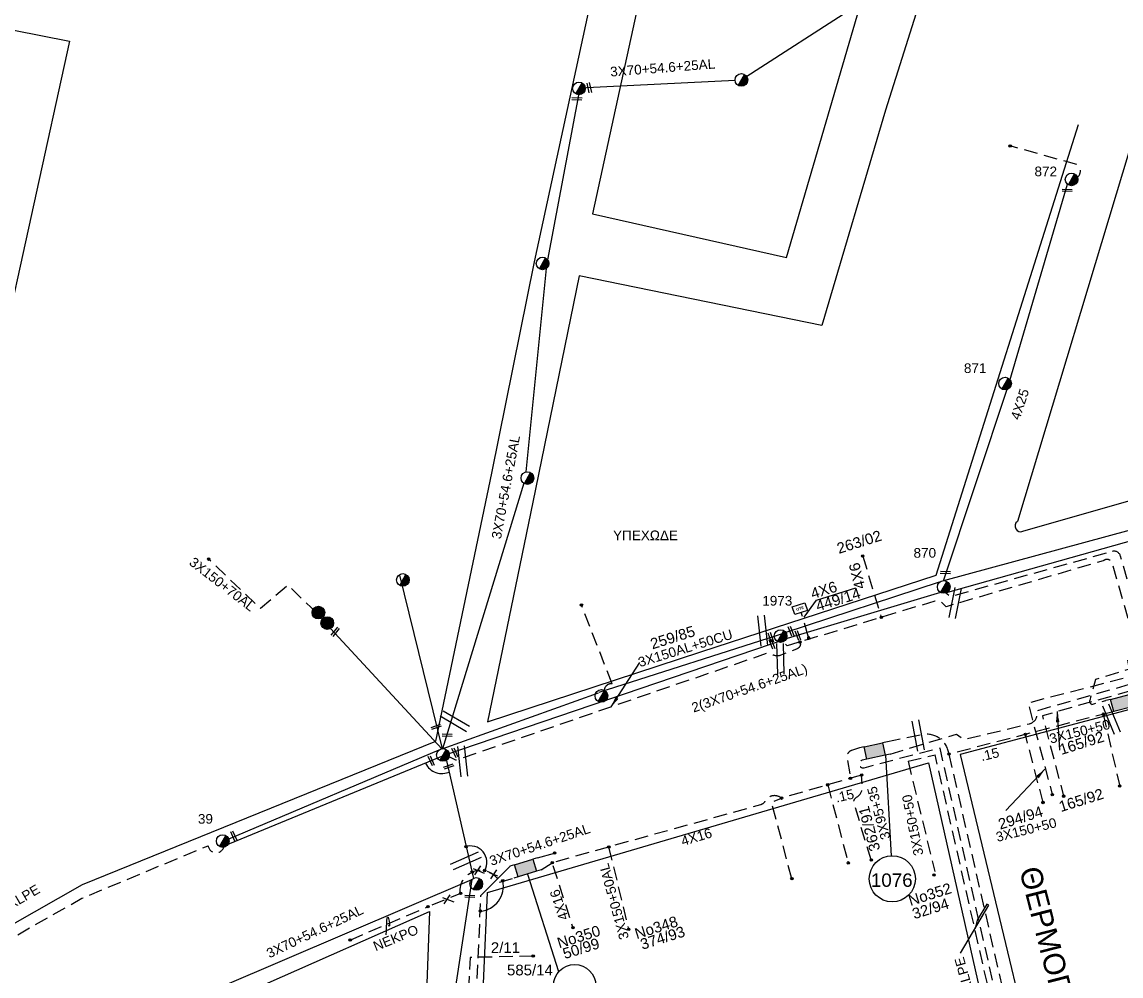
# Model space of a CAD drawing. Header units: millimetres. Extents: x 5010 to 7184, y -101 to 935.
# Drawn here: x 5636.5 to 5841.1, y 92.7 to 270.3 of the extents above; entities that cross this region are included whole.
import ezdxf
from ezdxf.enums import TextEntityAlignment as Align

# ---------------------------------------------------------------- set-up
doc = ezdxf.new("R2010")
doc.units = ezdxf.units.MM
doc.linetypes.add('DASHED', pattern=[19.05, 12.7, -6.35])
for name, color, linetype in [('Link Box 4 Διευθύνσεων', 7, 'Continuous'), ('Pillar OTE', 7, 'Continuous'), ('Γέφυρες Εναερίου Δικτύου', 7, 'Continuous'), ('Εναέρια παροχή ΧΤ 4x16', 7, 'SYN_LINE'), ('Εναέρια παροχή ΧΤ 4x25', 7, 'SYN_LINE'), ('Επιγραφές - Σχήματα', 7, 'Continuous'), ('Καλώδια ΧΤ   3x150+50AL', 7, 'DASHED'), ('Καλώδια ΧΤ   3x150+70AL', 7, 'DASHED'), ('Καλώδια ΧΤ   3x150AL+50CU', 7, 'DASHED'), ('Καλώδια ΧΤ   3x150AL+50XLPE', 7, 'DASHED'), ('Καλώδια ΧΤ   3x95+35CU', 7, 'DASHED'), ('Μηχανική τομή', 7, 'Continuous'), ('Στύλος Ξύλινος', 7, 'Continuous'), ('Στύλος Ξύλινος @ 1', 7, 'Continuous'), ('Στύλος ΦΜ', 7, 'Continuous'), ('Στύλος ΦΜ @ 1', 7, 'Continuous'), ('Συνδέσεις', 7, 'Continuous'), ('Συνεστραμμένα ΧΤ   3x70+54.6+25AL', 7, 'SYN_LINE'), ('Τομή', 7, 'Continuous'), ('Υπόβαθρο ΔΕΗ', 7, 'Continuous'), ('Υπόγεια Καλώδια Δικτύου ΧΤ   .15', 7, 'DASHED'), ('Υπόγεια καλώδια Παροχών ΧΤ   4x6', 7, 'DASHED')]:
    doc.layers.add(name, color=color, linetype=linetype)
doc.styles.get("Standard").update_dxf_attribs({"font": 'arial.ttf'})
doc.linetypes.add('SYN_LINE', pattern='A,0.5,-0.0001,["/\\/\\/\\/",Standard,S=0.1,R=0,X=0,Y=-0.05],-0.25', length=0.7501)
doc.dimstyles.new('ISO-25', dxfattribs={"dimtxt": 2.5, "dimasz": 2.5, "dimexe": 1.25, "dimexo": 0.625, "dimtad": 1, "dimtxsty": 'Standard', "dimcen": 2.5, "dimaunit": 2, "dimazin": 0, "dimtfac": 1, "dimtmove": 0, "dimatfit": 3, "dimfxl": 1, "dimarcsym": 0})

# ---------------------------------------------------------------- blocks, each defined once
blk = doc.blocks.new('LINK BOX 4 ΑΝΑΧΩΡΗΣΕΩΝ')
at = {"layer": 'Link Box 4 Διευθύνσεων', "ltscale": 40}
blk.add_hatch(color=256, dxfattribs=at).paths.add_polyline_path([(-3.54, 0), (-3.54, -4.67), (3.54, -4.67), (3.54, 0)])
for p, q in [((-3.54, 0), (-5.33, 0)), ((5.33, 0), (3.54, 0)), ((-3.54, -4.67), (-5.33, -4.67)), ((5.33, -4.67), (3.54, -4.67))]:
    blk.add_line(p, q, dxfattribs=at)
blk.add_lwpolyline([(-3.54, -4.67), (-3.54, 0), (3.54, 0), (3.54, -4.67)], close=True, dxfattribs=at)
blk = doc.blocks.new('ΥΠΑΡΧΩΝ ΤΣΙΜΕΝΤΕΝΙΟΣ ΣΤΥΛΟΣ')
at = {"layer": 'Στύλος ΦΜ'}
blk.add_hatch(color=256, dxfattribs=at).paths.add_polyline_path([(-1.29, -2.28, 0.574793), (2.62, 0, 0.268822), (1.3, 2.27)])
blk.add_line((-1.29, -2.28), (1.3, 2.27), dxfattribs=at)
blk.add_circle((0, 0), 2.62, dxfattribs=at)
at = {"layer": 'Στύλος ΦΜ', "flags": 4}
for tag, p in [('ΑΡΙΘΜΟΣ', (-4.68, 8.05)), ('ΤΥΠΟΣ', (-4.91, 3.03))]:
    blk.add_attdef(tag, p, '', height=4, dxfattribs=at)
blk = doc.blocks.new('ΥΠΑΡΧΩΝ ΞΥΛΙΝΟΣ ΣΤΥΛΟΣ')
at = {"layer": 'Στύλος Ξύλινος'}
h = blk.add_hatch(color=7, dxfattribs=at)
h.paths.add_polyline_path([(-2.62, 0, 0.270008), (-1.29, -2.28), (1.3, 2.27, 0.576266)])
h.paths.add_polyline_path([(-1.29, -2.28, 0.574793), (2.62, 0, 0.268822), (1.3, 2.27)])
at = {"layer": 'Στύλος Ξύλινος', "color": 7}
blk.add_line((-1.29, -2.28), (1.3, 2.27), dxfattribs=at)
blk.add_circle((0, 0), 2.62, dxfattribs=at)
at = {"layer": 'Στύλος Ξύλινος', "flags": 4}
for tag, p in [('ΑΡΙΘΜΟΣ', (-4.91, 8.6)), ('ΤΥΠΟΣ', (-4.85, 3.39))]:
    blk.add_attdef(tag, p, '', height=4, dxfattribs=at)
blk = doc.blocks.new('ΤΟΜΗ')
at = {"layer": 'Τομή', "ltscale": 40}
for p, q in [((-5.68, 0), (5.68, 0)), ((5.68, -2.33), (-5.68, -2.33))]:
    blk.add_line(p, q, dxfattribs=at)
blk = doc.blocks.new('ΜΗΧΑΝΙΚΗ ΤΟΜΗ')
at = {"layer": 'Μηχανική τομή', "ltscale": 40}
for p, q in [((-1.89, 0.78), (1.89, 0.78)), ((1.89, 0), (-1.89, 0))]:
    blk.add_line(p, q, dxfattribs=at)
blk = doc.blocks.new('_ΣΥΝΔΕΣΗ')
at = {"layer": 'Συνδέσεις', "linetype": 'SYN_LINE', "ltscale": 40}
blk.add_hatch(color=256, dxfattribs=at).paths.add_polyline_path([(0.5, -0.01, 1), (-0.5, -0.01, 1)])
at = {"layer": 'Συνδέσεις'}
blk.add_circle((0, -0.01), 0.5, dxfattribs=at)
blk = doc.blocks.new('PILLAR ΟΤΕ')
at = {"layer": 'Pillar OTE', "ltscale": 40}
blk.add_lwpolyline([(-3.31, 2.02), (3.39, 2.02), (3.39, -1.99), (-3.31, -1.99)], close=True, dxfattribs=at)
at = {"layer": 'Pillar OTE', "insert": (-1.81, 0.71), "char_height": 1.3575, "width": 109.961, "attachment_point": 1}
blk.add_mtext('{\\fArial|b1|i0|c161|p34;OTE}', dxfattribs=at)

msp = doc.modelspace()

# ---------------------------------------------------------------- hatches: boundary and pattern name
at = {"layer": 'Pillar OTE', "ltscale": 40}
h = msp.add_hatch(color=256, dxfattribs=at)
h.dxf.hatch_style = 1
h.paths.add_polyline_path([(5783.3, 155.43), (5782.87, 155.93), (5782.76, 155.27)])

# ---------------------------------------------------------------- linework, layer by layer
msp.add_lwpolyline([(5782.76, 155.27), (5782.87, 155.93), (5783.3, 155.43), (5782.76, 155.27)], dxfattribs=at)
at = {"layer": 'Γέφυρες Εναερίου Δικτύου', "color": 133, "linetype": 'DASHED', "ltscale": 0.2}
msp.add_line((5826.63, 124.97), (5823.33, 137.65), dxfattribs=at)
at = {"layer": 'Γέφυρες Εναερίου Δικτύου', "color": 151}
msp.add_line((5732.48, 114.67), (5735.64, 115.57), dxfattribs=at)
at = {"layer": 'Γέφυρες Εναερίου Δικτύου', "color": 6, "linetype": 'DASHED', "ltscale": 0.2}
msp.add_line((5733.17, 112.44), (5735.21, 113.75), dxfattribs=at)
at = {"layer": 'Γέφυρες Εναερίου Δικτύου', "color": 151, "linetype": 'DASHED', "ltscale": 0.2}
for p, q in [((5725.42, 110.16), (5728.08, 110.86)), ((5712.87, 105.89), (5718.13, 108.05))]:
    msp.add_line(p, q, dxfattribs=at)
at = {"layer": 'Γέφυρες Εναερίου Δικτύου', "color": 6, "linetype": 'DASHED', "ltscale": 0.2, "flags": 128}
msp.add_lwpolyline([(5832.01, 241.12, 0.77994), (5832.95, 243.73), (5820.5, 247.23)], format="xyb", dxfattribs=at)
at = {"layer": 'Γέφυρες Εναερίου Δικτύου', "color": 151, "flags": 128}
for points in [[(5714.79, 134.99), (5706.86, 167.27)], [(5715.33, 133.82), (5720.57, 110.85)], [(5721.98, 107.63), (5727.39, 113.09)]]:
    msp.add_lwpolyline(points, dxfattribs=at)
at = {"layer": 'Γέφυρες Εναερίου Δικτύου', "color": 151, "linetype": 'DASHED', "ltscale": 0.2, "flags": 128}
for points in [[(5746.38, 147.09), (5740.69, 161.74)], [(5697.63, 99.37), (5712.33, 105.67)]]:
    msp.add_lwpolyline(points, dxfattribs=at)
at = {"layer": 'Γέφυρες Εναερίου Δικτύου', "color": 133, "linetype": 'DASHED', "ltscale": 0.2, "flags": 128}
msp.add_lwpolyline([(5837.81, 141.46), (5840.89, 128.03)], dxfattribs=at)
at = {"layer": 'Γέφυρες Εναερίου Δικτύου', "color": 6, "linetype": 'DASHED', "ltscale": 0.2, "flags": 128}
for points in [[(5786.54, 128.26), (5790.34, 113.74)], [(5779.85, 110.78), (5776.09, 125.01), (5777.94, 125.78)]]:
    msp.add_lwpolyline(points, dxfattribs=at)
at = {"layer": 'Γέφυρες Εναερίου Δικτύου', "color": 151, "linetype": 'DASHED', "ltscale": 0.2, "flags": 128}
msp.add_lwpolyline([(5718.12, 108.15, -0.847519), (5725.42, 110.16)], format="xyb", dxfattribs=at)
at = {"layer": 'Γέφυρες Εναερίου Δικτύου', "color": 151, "linetype": 'DASHED', "ltscale": 0.2}
msp.add_arc((5746.25, 145.76), 1.33, 84.1966, 175.5015, dxfattribs=at)
at = {"layer": 'Εναέρια παροχή ΧΤ 4x16', "color": 6, "linetype": 'DASHED', "ltscale": 0.2, "flags": 128}
for points in [[(5792.43, 135.14), (5790.99, 134.66, 0.452003), (5790.2, 132.79), (5790.77, 129.48)], [(5792.81, 130.07), (5777.94, 125.78, 0.466254), (5774.86, 125.21, -0.193012), (5774, 124.53), (5735.21, 113.75), (5739.08, 101.65)]]:
    msp.add_lwpolyline(points, format="xyb", dxfattribs=at)
at = {"layer": 'Εναέρια παροχή ΧΤ 4x25', "color": 6, "ltscale": 20, "flags": 128}
for points in [[(5820.12, 202.48), (5831.16, 240.07)], [(5808.07, 166.23), (5820.12, 202.48)]]:
    msp.add_lwpolyline(points, dxfattribs=at)
at = {"layer": 'Επιγραφές - Σχήματα', "linetype": 'Continuous', "ltscale": 0.2}
for p, q in [((5797.26, 133.81), (5798.32, 115.06)), ((5730.62, 111.65), (5736.39, 93.48))]:
    msp.add_line(p, q, dxfattribs=at)
at = {"layer": 'Επιγραφές - Σχήματα', "color": 7, "ltscale": 10}
for p, q in [((5720.51, 112.69), (5722.59, 111.84)), ((5721.88, 113.16), (5720.76, 111.5)), ((5723.49, 111.96), (5725.04, 111.34)), ((5724.86, 112.44), (5723.74, 110.78)), ((5714.83, 107.29), (5716.9, 106.45)), ((5716.19, 107.77), (5715.07, 106.11))]:
    msp.add_line(p, q, dxfattribs=at)
at = {"layer": 'Επιγραφές - Σχήματα', "linetype": 'Continuous', "ltscale": 0.2}
msp.add_lwpolyline([(5811.23, 96.92), (5816.5, 105.87), (5816.17, 106.07), (5814.38, 103.08), (5814.01, 101.54)], dxfattribs=at)
for centre, radius in [((5798.56, 110.77), 4.3), ((5739.42, 90.87), 3.95)]:
    msp.add_circle(centre, radius, dxfattribs=at)
for centre, radius, start, end in [((5714.7, 133.72), 3.35, 205.6066, 296.1433), ((5720.03, 113.83), 3.05, 330.073, 110.1338), ((5721.52, 109.39), 4.64, 274.4492, 12.5097)]:
    msp.add_arc(centre, radius, start, end, dxfattribs=at)
at = {"layer": 'Επιγραφές - Σχήματα', "color": 7, "ltscale": 10}
msp.add_spline([(5704.36, 100.34), (5704.78, 103.36), (5704.88, 101.97), (5704.77, 102.12)], degree=3, dxfattribs=at)
at = {"layer": 'Καλώδια ΧΤ   3x150+50AL', "color": 173, "linetype": 'DASHED', "ltscale": 0.2, "flags": 128}
msp.add_lwpolyline([(5892.55, 106.12), (5895.42, 109.5), (5887.53, 116.68, 0.386676), (5886.27, 116.68), (5885.8, 116.32), (5850.74, 147.96), (5826.49, 141.12), (5830.44, 126.16)], format="xyb", dxfattribs=at)
at = {"layer": 'Καλώδια ΧΤ   3x150+50AL', "color": 85, "linetype": 'DASHED', "ltscale": 0.2, "flags": 128}
msp.add_lwpolyline([(5801.48, 132.65), (5806.45, 112.14)], dxfattribs=at)
at = {"layer": 'Καλώδια ΧΤ   3x150+50AL', "color": 6, "linetype": 'DASHED', "ltscale": 0.2, "flags": 128}
msp.add_lwpolyline([(5745.75, 116.68), (5749.46, 101.37)], dxfattribs=at)
at = {"layer": 'Καλώδια ΧΤ   3x150+50AL', "color": 85, "linetype": 'DASHED', "ltscale": 0.2, "flags": 128}
msp.add_lwpolyline([(5731.7, 96.38), (5719.95, 96.11), (5718.27, 62.23), (5718.22, 39.16), (5716.68, 36.67), (5716.84, 22.19), (5792.42, 35.31, 0.297557), (5797.5, 40.32, 18.011696)], format="xyb", dxfattribs=at)
at = {"layer": 'Καλώδια ΧΤ   3x150+70AL', "color": 151, "linetype": 'DASHED', "ltscale": 0.2, "flags": 128}
for points in [[(5691.28, 160.41), (5686.05, 165.41), (5680.93, 161.11), (5671.28, 170.29)], [(5693.03, 158.44), (5692.96, 158.52)]]:
    msp.add_lwpolyline(points, dxfattribs=at)
at = {"layer": 'Καλώδια ΧΤ   3x150+70AL', "color": 151, "linetype": 'Continuous', "ltscale": 0.2, "flags": 128}
msp.add_lwpolyline([(5714.72, 134.99), (5693.99, 157.39)], dxfattribs=at)
at = {"layer": 'Καλώδια ΧΤ   3x150AL+50CU', "color": 2, "linetype": 'DASHED', "ltscale": 0.2, "flags": 128}
msp.add_lwpolyline([(5781.35, 154.86, -0.463393), (5780.74, 153.55), (5777.82, 152.4, -0.242547), (5776.07, 152.58, 0.229238), (5775.13, 152.7), (5717.29, 132.83), (5715.33, 133.82)], format="xyb", dxfattribs=at)
at = {"layer": 'Καλώδια ΧΤ   3x150AL+50CU', "color": 85, "linetype": 'DASHED', "ltscale": 0.2, "flags": 128}
msp.add_lwpolyline([(5894.21, 104.52), (5898.73, 109.53), (5887.73, 119.46, 0.399217), (5885.73, 119.41), (5850.72, 150.42), (5823.83, 143.48), (5828.33, 126.45)], format="xyb", dxfattribs=at)
at = {"layer": 'Καλώδια ΧΤ   3x150AL+50CU', "color": 27, "linetype": 'DASHED', "ltscale": 0.2, "flags": 128}
msp.add_lwpolyline([(5798.13, 134), (5810.5, 137.69), (5811.95, 136.73), (5824.1, 139.64, 0.446113), (5825.41, 142.07), (5850.79, 149.27), (5885.87, 117.78), (5886.87, 118.18), (5897.29, 109.59), (5893.36, 105.34)], format="xyb", dxfattribs=at)
at = {"layer": 'Καλώδια ΧΤ   3x150AL+50XLPE', "color": 85, "linetype": 'DASHED', "ltscale": 0.2}
msp.add_line((5801.48, 132.65), (5806.54, 133.83), dxfattribs=at)
at = {"layer": 'Καλώδια ΧΤ   3x150AL+50XLPE', "color": 6, "ltscale": 0.2, "flags": 128}
msp.add_lwpolyline([(5792.03, 47.03), (5793.67, 38.71), (5804.61, 40.68), (5806.03, 41.96), (5824.53, 44.9, 0.526245), (5827.64, 51.44, -0.139905), (5826.54, 55.8), (5821.49, 82.1, 0.30729), (5819.71, 83.88, -0.419088), (5818.67, 85.44), (5807.45, 135.07), (5795.45, 131.99), (5793.27, 131.37, -0.921241), (5792.93, 132.86), (5792.93, 132.86)], format="xyb", dxfattribs=at)
at = {"layer": 'Καλώδια ΧΤ   3x150AL+50XLPE', "color": 133, "linetype": 'DASHED', "ltscale": 0.2, "flags": 128}
msp.add_lwpolyline([(5809.1, 133.95), (5820.23, 85.23, -0.138093), (5822.79, 81.09), (5828.74, 51.76, -0.558224), (5824.5, 43.89), (5806.99, 41.38), (5806.12, 40.07), (5792.86, 37.57), (5790.88, 46.78)], format="xyb", dxfattribs=at)
at = {"layer": 'Καλώδια ΧΤ   3x150AL+50XLPE', "color": 85, "linetype": 'DASHED', "ltscale": 0.2, "flags": 128}
msp.add_lwpolyline([(5793.24, 47.28), (5794.5, 39.68), (5804.16, 41.55, 0.428763), (5805.26, 43.28), (5823.72, 45.8, 0.493251), (5826.7, 51.02, -0.051116), (5825.56, 54.78), (5820.3, 81.51, 0.214512), (5819.51, 82.62), (5818.72, 83.04, -0.305358), (5817.66, 85.03), (5806.54, 133.83)], format="xyb", dxfattribs=at)
at = {"layer": 'Καλώδια ΧΤ   3x150AL+50XLPE', "color": 151, "linetype": 'DASHED', "ltscale": 0.2, "flags": 128}
msp.add_lwpolyline([(5593.98, 76.39), (5598.11, 78.95, 0.737405), (5601.73, 81), (5647.67, 107.14), (5671.19, 116.93, 0.86906), (5674.16, 116.88)], format="xyb", dxfattribs=at)
msp.add_lwpolyline([(5784.79, 45.5), (5786.29, 38.65), (5719.24, 26.42), (5720.02, 64.01), (5721.98, 107.63)], dxfattribs=at)
at = {"layer": 'Καλώδια ΧΤ   3x95+35CU', "color": 6, "linetype": 'DASHED', "ltscale": 0.2, "flags": 128}
msp.add_lwpolyline([(5794.63, 114.27), (5791.44, 124.8, -0.351048), (5791.89, 125.94, 0.250562), (5792.97, 127.65), (5792.81, 130.07), (5792.81, 130.07)], format="xyb", dxfattribs=at)
at = {"layer": 'Συνεστραμμένα ΧΤ   3x70+54.6+25AL', "color": 6, "linetype": 'SYN_LINE', "ltscale": 20}
msp.add_line((5808.48, 164), (5847.96, 175.14), dxfattribs=at)
at = {"layer": 'Συνεστραμμένα ΧΤ   3x70+54.6+25AL', "color": 1, "linetype": 'SYN_LINE', "ltscale": 20, "flags": 128}
for points in [[(5792.2, 273.49), (5770.39, 259.47)], [(5769.3, 259.41), (5740.39, 257.94), (5734.19, 224.99)], [(5734.13, 224.37), (5730.34, 186.52)], [(5729.99, 184.4), (5714.79, 134.99)]]:
    msp.add_lwpolyline(points, dxfattribs=at)
at = {"layer": 'Συνεστραμμένα ΧΤ   3x70+54.6+25AL', "color": 6, "linetype": 'SYN_LINE', "ltscale": 20, "flags": 128}
for points in [[(5847.18, 176.86), (5808.07, 166.23)], [(5807.31, 165.98), (5778.55, 156.59)], [(5808.16, 164.24), (5778.98, 155.51)]]:
    msp.add_lwpolyline(points, dxfattribs=at)
at = {"layer": 'Συνεστραμμένα ΧΤ   3x70+54.6+25AL', "color": 151, "linetype": 'SYN_LINE', "ltscale": 20, "flags": 128}
for points in [[(5715.33, 133.82), (5778.98, 155.51)], [(5743.99, 145.49), (5778.55, 156.59)], [(5714.76, 134.99), (5743.89, 145.42)], [(5674.16, 116.88), (5715.33, 133.82)], [(5674.89, 118.12), (5714.17, 134.76)]]:
    msp.add_lwpolyline(points, dxfattribs=at)
at = {"layer": 'Συνεστραμμένα ΧΤ   3x70+54.6+25AL', "color": 2, "linetype": 'SYN_LINE', "ltscale": 20, "flags": 128}
msp.add_lwpolyline([(5673.4, 90.61), (5720.29, 110.66), (5713.17, 63.84)], dxfattribs=at)
at = {"layer": 'Υπόβαθρο ΔΕΗ', "flags": 128}
for points in [[(5842.8, 246.67), (5821.84, 177.32, 0.884348), (5822.87, 175.46), (5849.55, 183.14), (5868.22, 239.02), (5874.85, 258.42), (5892.75, 275.68, 0.397609), (5893.51, 293.38, 0.059226), (5885, 299.98, 0.005218), (5837.57, 311.39, 0.255722), (5831.14, 309.94, -0.162778), (5814.87, 297.51, 0.335501), (5809.39, 292.22), (5797.28, 253.88), (5785.41, 213.77)], [(5842.8, 246.67), (5821.84, 177.32, 0.884348), (5822.87, 175.46), (5849.55, 183.14), (5868.22, 239.02), (5874.85, 258.42), (5892.75, 275.68, 0.397609), (5893.51, 293.38, 0.059226), (5885, 299.98, 0.005218), (5837.57, 311.39, 0.255722), (5831.14, 309.94, -0.162778), (5814.87, 297.51, 0.335501), (5809.39, 292.22), (5797.28, 253.88), (5785.41, 213.77)], [(5608.4, 87.28), (5647.79, 109.71), (5713.6, 136.37), (5723.98, 186.32), (5731.94, 225.61), (5743.91, 280.99), (5752.39, 278.73), (5742.75, 234.6), (5778.84, 226.46), (5798.65, 294.2, 0.880566), (5797.56, 295.36, -0.134), (5757.45, 297.96, -0.029418), (5733.75, 306.99, 0.117626), (5700.05, 309.87, 0.039457), (5662.7, 303.6), (5601.62, 291.91), (5598.86, 275.94), (5645.41, 266.72), (5632.06, 206.13), (5618.33, 143.47), (5606.99, 88.25, 1.083374), (5608.4, 87.28, -0.030078)], [(5608.4, 87.28), (5647.79, 109.71), (5713.6, 136.37), (5723.98, 186.32), (5731.94, 225.61), (5743.91, 280.99), (5752.39, 278.73), (5742.75, 234.6), (5778.84, 226.46), (5798.65, 294.2, 0.880566), (5797.56, 295.36, -0.134), (5757.45, 297.96, -0.029418), (5733.75, 306.99, 0.117626), (5700.05, 309.87, 0.039457), (5662.7, 303.6), (5601.62, 291.91), (5598.86, 275.94), (5645.41, 266.72), (5632.06, 206.13), (5618.33, 143.47), (5606.99, 88.25, 1.083374), (5608.4, 87.28, -0.030078)]]:
    msp.add_lwpolyline(points, format="xyb", dxfattribs=at)
for points in [[(5785.41, 213.77), (5740.25, 223.03), (5731.61, 180.9), (5723.18, 139.97), (5762.93, 153), (5806.71, 167.32), (5833.2, 251.23)], [(5785.41, 213.77), (5740.25, 223.03), (5731.61, 180.9), (5723.18, 139.97), (5762.93, 153), (5806.71, 167.32), (5833.2, 251.23)], [(5784.42, 162.62), (5791.78, 164.94)], [(5811.22, 133.91), (5830.97, 51.4), (5874.18, 54.26), (5927.57, 45.81), (5939.95, 57.98), (5908.03, 86.76), (5865.18, 125.58), (5845.81, 143.12), (5811.22, 133.91)], [(5811.22, 133.91), (5830.97, 51.4), (5874.18, 54.26), (5927.57, 45.81), (5939.95, 57.98), (5908.03, 86.76), (5865.18, 125.58), (5845.81, 143.12), (5811.22, 133.91)], [(5719.81, 30.61), (5723.22, 108.2), (5805.3, 132.34), (5823.69, 50.86), (5719.81, 30.61)], [(5719.81, 30.61), (5723.22, 108.2), (5805.3, 132.34), (5823.69, 50.86), (5719.81, 30.61)], [(5616.08, 30.44), (5578.12, 14.77), (5571.52, 30.7), (5630.28, 62.62), (5681.83, 91.18), (5712.39, 104.65), (5710.45, 52.84), (5709.4, 28.11), (5682.71, 22.92), (5629.74, -2.58), (5592.48, -20.13)], [(5616.08, 30.44), (5578.12, 14.77), (5571.52, 30.7), (5630.28, 62.62), (5681.83, 91.18), (5712.39, 104.65), (5710.45, 52.84), (5709.4, 28.11), (5682.71, 22.92), (5629.74, -2.58), (5592.48, -20.13)]]:
    msp.add_lwpolyline(points, dxfattribs=at)
at = {"layer": 'Υπόγεια Καλώδια Δικτύου ΧΤ   .15', "color": 2, "linetype": 'DASHED', "ltscale": 0.2, "flags": 128}
msp.add_lwpolyline([(5890.83, 109.66), (5887.11, 112.91), (5885.03, 112.56, -0.271531), (5882.98, 113.34), (5846.32, 145.41), (5839.57, 169.42, 0.538058), (5837.83, 169.98), (5808.56, 161.43), (5807.8, 162.19, 0.298232), (5806.5, 162.47), (5778.99, 154.14), (5778.21, 154.88)], format="xyb", dxfattribs=at)
at = {"layer": 'Υπόγεια Καλώδια Δικτύου ΧΤ   .15', "color": 1, "linetype": 'DASHED', "ltscale": 0.2, "flags": 128}
msp.add_lwpolyline([(5889.08, 109.44), (5890.71, 111.23), (5886.72, 114.52), (5885.6, 114.06, -0.24583), (5883.46, 114.26), (5848.39, 145.24), (5841.04, 170.86, 0.388905), (5839.61, 171.74), (5809.4, 163.29), (5808.16, 164.24)], format="xyb", dxfattribs=at)
at = {"layer": 'Υπόγεια Καλώδια Δικτύου ΧΤ   .15', "color": 151, "linetype": 'DASHED', "ltscale": 0.2, "flags": 128}
msp.add_lwpolyline([(5848.22, 150.98), (5850.98, 151.65, 1.072545), (5849.99, 153.87), (5842.26, 151.91), (5842.66, 149.82), (5836.37, 147.85), (5835.3, 143.94, 0.412255), (5835.73, 143.25), (5838.33, 143.95)], format="xyb", dxfattribs=at)
at = {"layer": 'Υπόγεια Καλώδια Δικτύου ΧΤ   .15', "color": 133, "linetype": 'DASHED', "ltscale": 0.2, "flags": 128}
msp.add_lwpolyline([(5838.91, 141.69), (5809.1, 133.95, 0.434847), (5804.17, 137.61), (5797.64, 136.28)], format="xyb", dxfattribs=at)
at = {"layer": 'Υπόγεια καλώδια Παροχών ΧΤ   4x6', "color": 2, "linetype": 'DASHED', "ltscale": 0.2}
msp.add_line((5793.05, 170.86), (5796.5, 159.44), dxfattribs=at)
msp.add_lwpolyline([(5782.87, 155.93), (5781.61, 160.4)], dxfattribs=at)

# ---------------------------------------------------------------- block references
at = {"layer": 'Link Box 4 Διευθύνσεων'}
for p, xscale, yscale, zscale, rotation in [((5840.91, 144.62), 0.5000000000002828, 0.5000000000002828, 0.5000000000002828, 14.43056140346167), ((5795.03, 135.71), 0.5000000000002861, 0.5000000000002861, 0.5000000000002861, 12.34125577341841), ((5729.93, 113.88), 0.5000000000002925, 0.5000000000002925, 0.5000000000002925, 17.24511829152294)]:
    msp.add_blockref('LINK BOX 4 ΑΝΑΧΩΡΗΣΕΩΝ', p, dxfattribs=dict(at, xscale=xscale, yscale=yscale, zscale=zscale, rotation=rotation))
at = {"layer": 'Pillar OTE', "xscale": 0.375, "yscale": 0.375, "zscale": 0.375, "rotation": 18.22518856934273}
msp.add_blockref('PILLAR ΟΤΕ', (5781.33, 161.06), dxfattribs=at)
at = {"layer": 'Μηχανική τομή'}
for p, xscale, yscale, zscale, rotation in [((5741.96, 258), 0.5000000000000236, 0.5000000000000236, 0.5000000000000236, 281.7373482233032), ((5739.84, 255.79), 0.5000000000001926, 0.5000000000001926, 0.5000000000001926, 357.9314164051875), ((5831.11, 238.76), 0.5000000000001926, 0.5000000000001926, 0.5000000000001926, 357.9314164051875), ((5808.44, 167.6), 0.5000000000001926, 0.5000000000001926, 0.5000000000001926, 357.9314164051875), ((5694.99, 156.62), 0.5000000000001785, 0.5000000000001785, 0.5000000000001785, 49.59195828554813), ((5779.52, 156.8), 0.500000000000163, 0.500000000000163, 0.500000000000163, 290.2469194083429), ((5775.75, 155.64), 0.500000000000163, 0.500000000000163, 0.500000000000163, 290.2469194083429), ((5780.8, 156), 0.500000000000163, 0.500000000000163, 0.500000000000163, 290.2469194083429), ((5775.99, 154.39), 0.500000000000163, 0.500000000000163, 0.500000000000163, 290.2469194083429), ((5713.7, 138.88), 0.5000000000001855, 0.5000000000001855, 0.5000000000001855, 18.27551331564638), ((5715.68, 137.32), 0.5000000000001926, 0.5000000000001926, 0.5000000000001926, 357.9314164051875), ((5716.96, 134.15), 0.5000000000001292, 0.5000000000001292, 0.5000000000001292, 294.2305268804377), ((5712.55, 132.65), 0.5000000000001292, 0.5000000000001292, 0.5000000000001292, 294.2305268804377), ((5716.01, 131.49), 0.5000000000001855, 0.5000000000001855, 0.5000000000001855, 18.27551331564638), ((5675.79, 118.65), 0.5000000000001288, 0.5000000000001288, 0.5000000000001288, 294.2305268804376), ((5719.9, 107.3), 0.5000000000001555, 0.5000000000001555, 0.5000000000001555, 357.9528480669721)]:
    msp.add_blockref('ΜΗΧΑΝΙΚΗ ΤΟΜΗ', p, dxfattribs=dict(at, xscale=xscale, yscale=yscale, zscale=zscale, rotation=rotation))
at = {"layer": 'Στύλος Ξύλινος @ 1', "ltscale": 40, "xscale": 0.4499999999998181, "yscale": 0.4499999999998181, "zscale": 0.4499999999998181}
for p in [(5691.72, 160.32), (5691.72, 160.32), (5693.37, 158.39), (5693.37, 158.39)]:
    msp.add_blockref('ΥΠΑΡΧΩΝ ΞΥΛΙΝΟΣ ΣΤΥΛΟΣ', p, dxfattribs=at)
at = {"layer": 'Στύλος ΦΜ @ 1', "ltscale": 40, "xscale": 0.4499999999998181, "yscale": 0.4499999999998181, "zscale": 0.4499999999998181}
for p in [(5770.47, 259.51), (5770.47, 259.51), (5740.23, 257.91), (5740.23, 257.91), (5733.44, 225.33), (5733.44, 225.33), (5730.64, 185.38), (5730.64, 185.38), (5707.44, 166.41), (5707.44, 166.41), (5777.76, 155.97), (5744.4, 144.81), (5744.4, 144.81), (5714.89, 133.82), (5714.89, 133.82), (5721.1, 109.8), (5721.1, 109.8)]:
    msp.add_blockref('ΥΠΑΡΧΩΝ ΤΣΙΜΕΝΤΕΝΙΟΣ ΣΤΥΛΟΣ', p, dxfattribs=at)
at = {"layer": 'Στύλος ΦΜ @ 1', "ltscale": 40}
ref = msp.add_blockref('ΥΠΑΡΧΩΝ ΤΣΙΜΕΝΤΕΝΙΟΣ ΣΤΥΛΟΣ', (5831.92, 240.97), dxfattribs=dict(at, xscale=0.4499999999998181, yscale=0.4499999999998181, zscale=0.4499999999998181))
ref.add_attrib('ΤΥΠΟΣ', '872', (5825.03, 241.57), dxfattribs={"layer": 'Στύλος ΦΜ', "height": 1.8, "flags": 4})
ref = msp.add_blockref('ΥΠΑΡΧΩΝ ΤΣΙΜΕΝΤΕΝΙΟΣ ΣΤΥΛΟΣ', (5831.92, 240.97), dxfattribs=dict(at, xscale=0.4499999999998181, yscale=0.4499999999998181, zscale=0.4499999999998181))
ref.add_attrib('ΤΥΠΟΣ', '872', (5825.03, 241.57), dxfattribs={"layer": 'Στύλος ΦΜ', "height": 1.8, "flags": 4})
ref = msp.add_blockref('ΥΠΑΡΧΩΝ ΤΣΙΜΕΝΤΕΝΙΟΣ ΣΤΥΛΟΣ', (5819.54, 202.98), dxfattribs=dict(at, xscale=0.4499999999998181, yscale=0.4499999999998181, zscale=0.4499999999998181))
ref.add_attrib('ΤΥΠΟΣ', '871', (5811.89, 204.94), dxfattribs={"layer": 'Στύλος ΦΜ', "height": 1.8, "flags": 4})
ref = msp.add_blockref('ΥΠΑΡΧΩΝ ΤΣΙΜΕΝΤΕΝΙΟΣ ΣΤΥΛΟΣ', (5808.12, 165.12), dxfattribs=dict(at, xscale=0.4499999999998181, yscale=0.4499999999998181, zscale=0.4499999999998181))
ref.add_attrib('ΤΥΠΟΣ', '870', (5802.51, 170.55), dxfattribs={"layer": 'Στύλος ΦΜ', "height": 1.8, "flags": 4})
ref = msp.add_blockref('ΥΠΑΡΧΩΝ ΤΣΙΜΕΝΤΕΝΙΟΣ ΣΤΥΛΟΣ', (5808.12, 165.12), dxfattribs=dict(at, xscale=0.4499999999998181, yscale=0.4499999999998181, zscale=0.4499999999998181))
ref.add_attrib('ΤΥΠΟΣ', '870', (5802.51, 170.55), dxfattribs={"layer": 'Στύλος ΦΜ', "height": 1.8, "flags": 4})
ref = msp.add_blockref('ΥΠΑΡΧΩΝ ΤΣΙΜΕΝΤΕΝΙΟΣ ΣΤΥΛΟΣ', (5777.76, 155.97), dxfattribs=dict(at, xscale=0.4499999999998181, yscale=0.4499999999998181, zscale=0.4499999999998181))
ref.add_attrib('ΤΥΠΟΣ', '1973', (5774.35, 161.64), dxfattribs={"layer": 'Στύλος ΦΜ', "height": 1.8, "flags": 4})
ref = msp.add_blockref('ΥΠΑΡΧΩΝ ΤΣΙΜΕΝΤΕΝΙΟΣ ΣΤΥΛΟΣ', (5673.9, 117.79), dxfattribs=dict(at, xscale=0.4499999999998181, yscale=0.4499999999998181, zscale=0.4499999999998181))
ref.add_attrib('ΤΥΠΟΣ', '39', (5669.29, 121.03), dxfattribs={"layer": 'Στύλος ΦΜ', "height": 1.8, "flags": 4})
at = {"layer": 'Συνδέσεις', "xscale": 0.4500000000000455, "yscale": 0.4500000000000455, "zscale": 0.4500000000000455}
for p in [(5820.5, 247.23), (5671.28, 170.29), (5793.05, 170.87), (5740.69, 161.74), (5796.5, 159.45), (5781.35, 154.87), (5837.82, 141.42), (5823.33, 137.65), (5809.12, 133.99), (5790.77, 129.49), (5792.86, 130.08), (5786.54, 128.27), (5840.89, 128.04), (5777.94, 125.79), (5826.63, 124.98), (5828.33, 126.46), (5830.45, 126.16), (5719.22, 116.77), (5745.79, 116.69), (5735.69, 115.58), (5722.67, 112.32), (5735.25, 113.77), (5790.35, 113.74), (5794.63, 114.27), (5720.35, 112.03), (5726.05, 110.4), (5779.86, 110.78), (5806.3, 111.49), (5718.18, 108.06), (5712.13, 105.59), (5721.88, 104.77), (5739.13, 101.67), (5749.5, 101.38), (5697.63, 99.38), (5731.7, 96.39)]:
    msp.add_blockref('_ΣΥΝΔΕΣΗ', p, dxfattribs=at)
at = {"layer": 'Τομή'}
for p, xscale, yscale, zscale, rotation in [((5809.7, 162.23), 0.5000000000000271, 0.5000000000000271, 0.5000000000000271, 78.6805748746043), ((5809.7, 162.23), 0.5000000000000271, 0.5000000000000271, 0.5000000000000271, 78.6805748746043), ((5774.99, 157.01), 0.499999999999948, 0.499999999999948, 0.499999999999948, 276.3453788365302), ((5774.99, 157.01), 0.499999999999948, 0.499999999999948, 0.499999999999948, 276.3453788365302), ((5778.3, 151.74), 0.5000000000000416, 0.5000000000000416, 0.5000000000000416, 271.6380172630796), ((5778.3, 151.74), 0.5000000000000416, 0.5000000000000416, 0.5000000000000416, 271.6380172630796), ((5839.91, 140.73), 0.4999999999999444, 0.4999999999999444, 0.4999999999999444, 292.3973360634986), ((5717.42, 140.59), 0.5000000000000233, 0.5000000000000233, 0.5000000000000233, 329.6631623750143), ((5717.42, 140.59), 0.5000000000000233, 0.5000000000000233, 0.5000000000000233, 329.6631623750143), ((5803.94, 137.56), 0.5000000000000102, 0.5000000000000102, 0.5000000000000102, 280.8945751601238), ((5803.94, 137.56), 0.5000000000000102, 0.5000000000000102, 0.5000000000000102, 280.8945751601238), ((5717.99, 132.55), 0.4999999999999835, 0.4999999999999835, 0.4999999999999835, 96.4241635368711), ((5717.99, 132.55), 0.4999999999999835, 0.4999999999999835, 0.4999999999999835, 96.4241635368711), ((5718.92, 114.64), 0.5000000000000204, 0.5000000000000204, 0.5000000000000204, 23.86839406411387), ((5718.92, 114.64), 0.5000000000000204, 0.5000000000000204, 0.5000000000000204, 23.86839406411387)]:
    msp.add_blockref('ΤΟΜΗ', p, dxfattribs=dict(at, xscale=xscale, yscale=yscale, zscale=zscale, rotation=rotation))

# ---------------------------------------------------------------- texts
at = {"layer": 'Εναέρια παροχή ΧΤ 4x16', "ltscale": 20}
for rotation, p in [(16.7475, (5762.1, 118.56)), (108.4514, (5736.53, 105.91))]:
    msp.add_text('4X16', height=1.8, rotation=rotation, dxfattribs=at).set_placement(p, align=Align.MIDDLE)
at = {"layer": 'Εναέρια παροχή ΧΤ 4x25', "ltscale": 20}
msp.add_text('4X25', height=1.8, rotation=71.9798, dxfattribs=at).set_placement((5822.29, 199.13), align=Align.MIDDLE)
at = {"layer": 'Επιγραφές - Σχήματα', "color": 1, "linetype": 'Continuous', "ltscale": 0.2, "insert": (5746.57, 175.61), "char_height": 1.8, "width": 15.5464, "attachment_point": 1}
msp.add_mtext('ΥΠΕΧΩΔΕ', dxfattribs=at)
at = {"layer": 'Επιγραφές - Σχήματα', "linetype": 'DASHED', "ltscale": 0.2, "attachment_point": 1}
for s, insert, char_height, width, rotation in [('263/02', (5788.01, 173.16), 2, 17.7581, 17.4674), ('259/85', (5753.29, 155.38), 2, 17.7581, 17.4674), ('165/92', (5829.43, 135.72), 2, 17.7581, 17.4674), ('165/92', (5829.34, 125.09), 2, 17.7581, 17.4674), ('362/91', (5794.4, 115.69), 2, 17.7581, 104.7823), ('294/94', (5818.04, 121.81), 2, 17.7581, 17.4674), ('ΘΕΡΜΟΠΥΛΩΝ', (5826.04, 113.43), 4, 17.2922, 284.4323), ('Νο352', (5801.33, 107.6), 2, 17.7581, 17.4674), ('32/94', (5802.04, 105.13), 2, 17.7581, 17.4674), ('Νο348', (5750.38, 101.43), 2, 17.7581, 17.4674), ('Νο350', (5735.95, 99.69), 2, 17.7581, 17.4674), ('\\pt2;374/93', (5751.41, 99.45), 2, 17.7581, 17.4674), ('2/11', (5723.82, 98.95), 2, 17.7581, 0.0744), ('50/99', (5736.98, 97.71), 2, 17.7581, 17.4674), ('585/14', (5726.82, 94.78), 2, 17.7581, 0.0744)]:
    msp.add_mtext(s, dxfattribs=dict(at, insert=insert, char_height=char_height, width=width, rotation=rotation))
at = {"layer": 'Επιγραφές - Σχήματα', "linetype": 'Continuous', "ltscale": 0.2, "insert": (5794.57, 111.77), "char_height": 2.5, "width": 4.7882, "attachment_point": 1}
msp.add_mtext('1076', dxfattribs=at)
at = {"layer": 'Επιγραφές - Σχήματα', "color": 7, "ltscale": 10, "insert": (5701.7, 98.93), "char_height": 1.8, "attachment_point": 1, "rotation": 22.3518}
msp.add_mtext_dynamic_manual_height_columns('ΝΕΚΡΟ', width=7.4608, gutter_width=10, heights=[0], dxfattribs=at)
at = {"layer": 'Καλώδια ΧΤ   3x150+50AL', "ltscale": 0.2}
for s, rotation, p in [('3X150+50', 14.049, (5833.44, 138.2)), ('3X150+50', 101.3204, (5802.35, 120.75)), ('3X150+50', 14.049, (5823.48, 119.9)), ('3X150+50AL', 105.3355, (5746.75, 106.55))]:
    msp.add_text(s, height=1.8, rotation=rotation, dxfattribs=at).set_placement(p, align=Align.MIDDLE)
at = {"layer": 'Καλώδια ΧΤ   3x150+70AL', "ltscale": 0.2}
msp.add_text('3X150+70AL', height=1.8, rotation=322.2896, dxfattribs=at).set_placement((5673.83, 165.62), align=Align.MIDDLE)
at = {"layer": 'Καλώδια ΧΤ   3x150AL+50CU', "ltscale": 0.2}
msp.add_text('3X150AL+50CU', height=1.8, rotation=17.0874, dxfattribs=at).set_placement((5760.03, 153.71), align=Align.MIDDLE)
at = {"layer": 'Καλώδια ΧΤ   3x150AL+50XLPE', "ltscale": 0.2}
for rotation, p in [(30.0542, (5630.51, 103.78)), (105.8335, (5813.83, 86))]:
    msp.add_text('3X150AL+50XLPE', height=1.8, rotation=rotation, dxfattribs=at).set_placement(p, align=Align.MIDDLE)
at = {"layer": 'Καλώδια ΧΤ   3x95+35CU', "ltscale": 0.2}
msp.add_text('3X95+35', height=1.8, rotation=105.3323, dxfattribs=at).set_placement((5796.03, 123.01), align=Align.MIDDLE)
at = {"layer": 'Συνεστραμμένα ΧΤ   3x70+54.6+25AL', "ltscale": 20}
for s, rotation, p in [('3X70+54.6+25AL', 4.4323, (5755.8, 261.78)), ('3X70+54.6+25AL', 79.4624, (5726.59, 183.7)), ('2(3X70+54.6+25AL)', 19.2381, (5772.04, 146.07)), ('3X70+54.6+25AL', 18.475, (5732.92, 117.13)), ('3X70+54.6+25AL', 25.4422, (5691.05, 100.96))]:
    msp.add_text(s, height=1.8, rotation=rotation, dxfattribs=at).set_placement(p, align=Align.MIDDLE)
at = {"layer": 'Υπόγεια Καλώδια Δικτύου ΧΤ   .15', "ltscale": 0.2}
for p in [(5816.71, 133.93), (5789.68, 126.22)]:
    msp.add_text('.15', height=1.8, rotation=13.348, dxfattribs=at).set_placement(p, align=Align.MIDDLE)
at = {"layer": 'Υπόγεια καλώδια Παροχών ΧΤ   4x6', "linetype": 'DASHED', "ltscale": 0.2, "char_height": 2, "width": 17.7581, "attachment_point": 1}
for s, insert, rotation in [('4Χ6', (5791.62, 164.49), 103.8442), ('4Χ6', (5783.14, 164.75), 17.3047), ('449/14', (5784.09, 162.46), 17.3047)]:
    msp.add_mtext(s, dxfattribs=dict(at, insert=insert, rotation=rotation))

# ---------------------------------------------------------------- leaders
at = {"layer": 'Επιγραφές - Σχήματα', "ltscale": 40}
for points, override in [([(5782.13, 159.51), (5784.42, 162.62)], {"dimasz": 1, "dimtad": 0}), ([(5746.21, 142.77), (5751.56, 151.03)], {"dimasz": 2, "dimtad": 0}), ([(5829.22, 141.93), (5829.67, 134.72)], {"dimasz": 2, "dimtad": 0}), ([(5826.97, 131.16), (5819.7, 123.51)], {"dimasz": 2, "dimtad": 0})]:
    msp.add_leader(points, dimstyle='ISO-25', override=override, dxfattribs=at)

doc.saveas('drawing.dxf')
